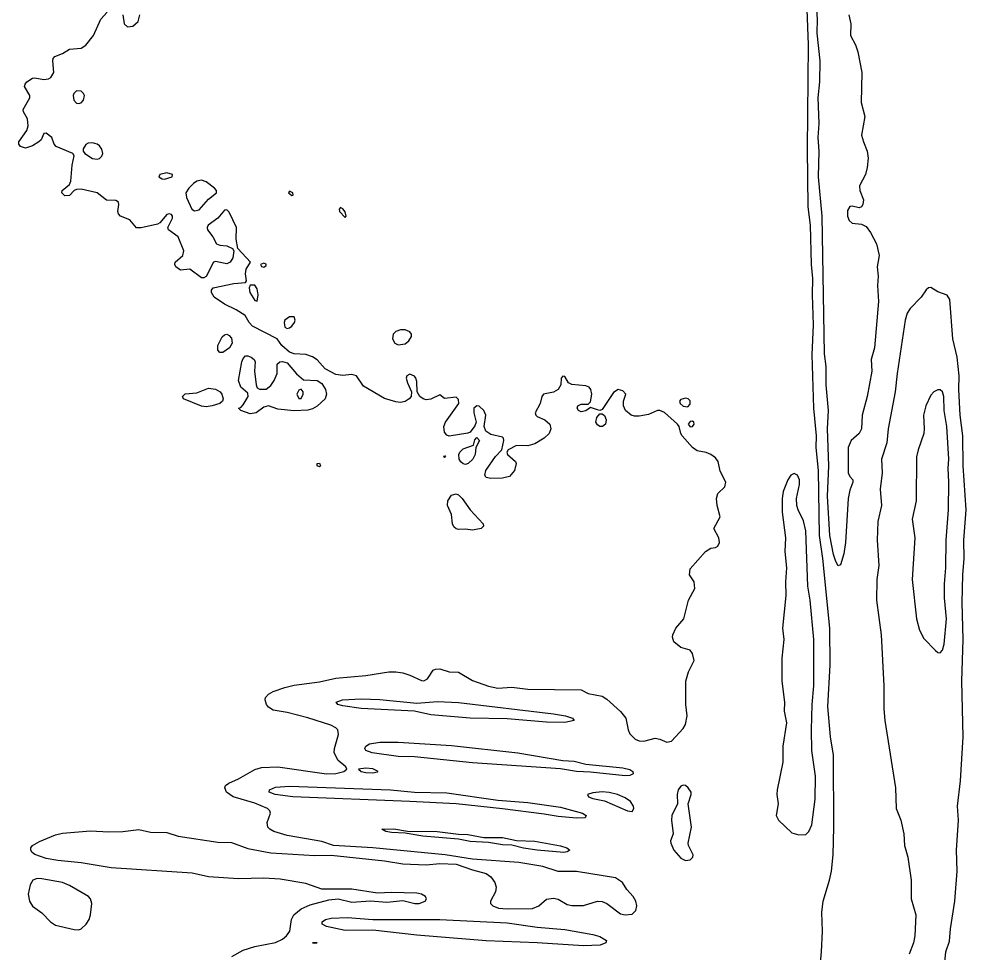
# Model space of a CAD drawing. Header units: inches. Extents: x 3308444 to 3309224, y 1376414 to 1377188.
# Drawn here: x 3308946.6 to 3309102.3, y 1376577.9 to 1376731.6 of the extents above; entities that cross this region are included whole.
import ezdxf

# ---------------------------------------------------------------- set-up
doc = ezdxf.new("R2010")
doc.units = ezdxf.units.IN
doc.header["$MEASUREMENT"] = 0

msp = doc.modelspace()

# ---------------------------------------------------------------- linework, layer by layer
for points, elevation in [([(3309083.03, 1376732.32), (3309083.37, 1376730.8), (3309083.32, 1376728.9), (3309084.12, 1376727.37), (3309084.54, 1376726.23), (3309085.18, 1376722.81), (3309085.08, 1376717.86), (3309085.67, 1376715.57), (3309085.14, 1376712.52), (3309085.42, 1376711.38), (3309086.05, 1376709.86), (3309086.19, 1376708.72), (3309086.05, 1376707.19), (3309085.75, 1376706.05), (3309084.8, 1376704.15), (3309084.85, 1376703.39), (3309085.43, 1376701.86), (3309085.36, 1376701.1), (3309085.1, 1376700.71), (3309084.72, 1376700.56), (3309083.58, 1376700.81), (3309083.2, 1376700.75), (3309082.81, 1376700.08), (3309082.79, 1376699.2), (3309083.11, 1376698.44), (3309083.58, 1376698.04), (3309085.1, 1376697.86), (3309085.86, 1376697.46), (3309086.62, 1376696.47), (3309087.56, 1376694.63), (3309088.02, 1376692.73), (3309087.7, 1376690.82), (3309087.86, 1376689.3), (3309087.76, 1376687.78), (3309087.93, 1376685.11), (3309087.27, 1376677.5), (3309086.69, 1376675.59), (3309086.82, 1376673.69), (3309086.04, 1376669.5), (3309085.2, 1376666.45), (3309085.1, 1376664.17), (3309084.71, 1376663.41), (3309083.41, 1376662.26), (3309082.9, 1376661.12), (3309082.92, 1376656.93), (3309083.2, 1376656.33), (3309083.7, 1376655.79), (3309083.71, 1376655.41), (3309083.2, 1376654.09), (3309082.94, 1376652.75), (3309082.47, 1376645.51), (3309082.22, 1376643.61), (3309081.67, 1376641.84), (3309081.29, 1376641.65), (3309080.91, 1376642.35), (3309080.53, 1376643.52), (3309079.93, 1376646.65), (3309079.5, 1376653.13), (3309079.73, 1376658.08), (3309079.51, 1376664.17), (3309079.67, 1376667.21), (3309079.28, 1376671.4), (3309079.29, 1376674.45), (3309079.01, 1376676.54), (3309078.66, 1376699.2), (3309078.03, 1376705.67), (3309078.16, 1376709.86), (3309078.01, 1376712.14), (3309078.16, 1376714.43), (3309078.01, 1376718.62), (3309078.24, 1376721.28), (3309078.3, 1376724.71), (3309077.84, 1376729.28), (3309077.86, 1376731.56), (3309077.3, 1376741.08)], 4482), ([(3309078, 1376572.02), (3309078.56, 1376578.12), (3309078.68, 1376581.54), (3309078.58, 1376584.59), (3309078.83, 1376586.49), (3309079.87, 1376589.92), (3309080.18, 1376591.44), (3309080.46, 1376594.11), (3309080.59, 1376598.68), (3309080.51, 1376610.48), (3309080, 1376613.53), (3309079.56, 1376618.48), (3309079.94, 1376625.33), (3309079.91, 1376631.42), (3309078.78, 1376642.85), (3309078.22, 1376646.65), (3309078.03, 1376657.31), (3309077.67, 1376661.12), (3309077.73, 1376663.03), (3309077.3, 1376667.6), (3309077.03, 1376676.35), (3309077.25, 1376681.3), (3309077.04, 1376686.25), (3309077.11, 1376688.92), (3309076.87, 1376691.2), (3309076.72, 1376697.68), (3309076.37, 1376700.72), (3309076.21, 1376710.24), (3309076.41, 1376727.37), (3309076.07, 1376736.13)], 4481), ([(3308981.59, 1376577.36), (3308983.44, 1376578.4), (3308985.34, 1376579.01), (3308988.77, 1376579.7), (3308989.91, 1376580.21), (3308990.57, 1376580.78), (3308991.09, 1376581.54), (3308991.39, 1376583.45), (3308991.76, 1376584.21), (3308992.96, 1376585.23), (3308994.48, 1376585.88), (3308997.52, 1376586.71), (3308999.05, 1376586.89), (3309001.33, 1376586.34), (3309004.38, 1376586.53), (3309007.04, 1376586.29), (3309009.71, 1376586.59), (3309011.66, 1376586.11), (3309012.37, 1376586.08), (3309013.38, 1376586.49), (3309013.58, 1376586.87), (3309013.44, 1376587.26), (3309012.78, 1376587.64), (3309011.99, 1376587.78), (3309007.81, 1376587.93), (3309005.52, 1376587.81), (3309001.33, 1376588.44), (3308996.38, 1376588.46), (3308993.72, 1376589.38), (3308989.53, 1376590.09), (3308986.86, 1376590.26), (3308982.68, 1376590.17), (3308977.73, 1376590.5), (3308975.06, 1376591.07), (3308961.73, 1376591.95), (3308956.78, 1376592.78), (3308952.98, 1376593.15), (3308951.07, 1376593.48), (3308949.17, 1376594.17), (3308948.72, 1376594.49), (3308948.5, 1376594.87), (3308948.54, 1376595.25), (3308948.82, 1376595.63), (3308949.93, 1376596.31), (3308952.6, 1376597.38), (3308953.74, 1376597.69), (3308958.31, 1376598.03), (3308961.35, 1376597.87), (3308963.64, 1376597.92), (3308966.3, 1376598.27), (3308968.21, 1376597.84), (3308970.87, 1376597.77), (3308972.78, 1376597.2), (3308979.25, 1376596.21), (3308981.53, 1376596.15), (3308984.2, 1376595.12), (3308988.01, 1376594.42), (3308995.24, 1376593.97), (3308997.91, 1376594.03), (3309006.66, 1376593.14), (3309009.71, 1376592.62), (3309013.52, 1376592.48), (3309015.8, 1376592.66), (3309018.47, 1376592.57), (3309021.13, 1376591.63), (3309023.42, 1376591.02), (3309024.18, 1376590.48), (3309024.81, 1376589.54), (3309025.03, 1376588.78), (3309024.93, 1376588.02), (3309024.1, 1376586.49), (3309024.12, 1376586.11), (3309024.5, 1376585.73), (3309025.45, 1376585.35), (3309026.84, 1376585.24), (3309031.03, 1376585.29), (3309032.07, 1376585.73), (3309033.32, 1376586.79), (3309034.46, 1376586.95), (3309035.22, 1376586.79), (3309036.74, 1376585.94), (3309037.5, 1376585.79), (3309039.41, 1376585.76), (3309041.69, 1376586.46), (3309042.45, 1376586.42), (3309043.22, 1376586.09), (3309045.5, 1376584.39), (3309046.26, 1376584.21), (3309047.4, 1376584.36), (3309048.02, 1376584.97), (3309048.17, 1376585.73), (3309048.01, 1376586.49), (3309047.56, 1376587.26), (3309046.52, 1376588.4), (3309045.81, 1376589.54), (3309044.66, 1376590.3), (3309038.27, 1376591.36), (3309035.22, 1376591.38), (3309032.71, 1376592.21), (3309028.75, 1376592.86), (3309021.13, 1376593.4), (3309016.63, 1376594.11), (3309004.76, 1376595.25), (3308998.29, 1376595.65), (3308996.38, 1376596.27), (3308990.67, 1376597.31), (3308988.51, 1376597.92), (3308987.85, 1376598.3), (3308987.51, 1376598.68), (3308987.36, 1376599.44), (3308987.92, 1376600.96), (3308987.84, 1376601.34), (3308987.46, 1376601.72), (3308985.34, 1376602.63), (3308981.79, 1376603.63), (3308980.71, 1376604.39), (3308980.4, 1376605.15), (3308980.56, 1376605.53), (3308981.08, 1376605.91), (3308982.68, 1376606.63), (3308985.34, 1376608.13), (3308986.48, 1376608.48), (3308989.15, 1376608.56), (3308997.14, 1376607.45), (3308998.67, 1376607.5), (3309000, 1376607.82), (3309000.49, 1376608.2), (3309000.33, 1376608.58), (3308999.05, 1376609.64), (3308998.42, 1376610.86), (3308998.45, 1376611.62), (3308999.13, 1376613.91), (3308999, 1376614.67), (3308998.67, 1376615), (3308997.84, 1376615.43), (3308994.1, 1376616.64), (3308990.67, 1376617.5), (3308988.39, 1376617.91), (3308987.63, 1376618.38), (3308987.26, 1376618.86), (3308987.04, 1376619.62), (3308987.11, 1376620), (3308987.63, 1376620.56), (3308988.39, 1376620.96), (3308990.29, 1376621.65), (3308991.81, 1376622), (3308996, 1376622.55), (3308998.67, 1376623.16), (3309003.62, 1376623.62), (3309007.42, 1376624.19), (3309008.57, 1376624.22), (3309009.71, 1376624.03), (3309010.85, 1376623.67), (3309012.76, 1376622.76), (3309013.14, 1376622.71), (3309013.74, 1376623.05), (3309014.66, 1376624.49), (3309015.04, 1376624.66), (3309015.8, 1376624.68), (3309017.32, 1376624.22), (3309018.85, 1376624.17), (3309021.13, 1376622.8), (3309023.8, 1376621.87), (3309025.32, 1376621.54), (3309027.6, 1376621.68), (3309030.27, 1376621.38), (3309039.03, 1376621.27), (3309040.17, 1376620.67), (3309042.45, 1376620.2), (3309043.22, 1376619.7), (3309045.5, 1376617.66), (3309046.35, 1376616.57), (3309046.75, 1376614.67), (3309047.02, 1376614), (3309047.9, 1376613.15), (3309048.55, 1376612.88), (3309049.31, 1376612.81), (3309051.21, 1376613.3), (3309051.97, 1376613.15), (3309053.12, 1376612.66), (3309053.88, 1376612.83), (3309055.78, 1376614.86), (3309056.16, 1376615.57), (3309056.43, 1376616.95), (3309056.22, 1376618.86), (3309056.21, 1376622.67), (3309056.67, 1376624.19), (3309057.61, 1376626.09), (3309057.35, 1376627.23), (3309056.92, 1376627.78), (3309055.4, 1376628.22), (3309054.26, 1376629.14), (3309054.02, 1376629.9), (3309054.07, 1376630.28), (3309054.58, 1376631.42), (3309055.9, 1376632.95), (3309056.65, 1376635.99), (3309057.73, 1376637.9), (3309057.61, 1376639.04), (3309056.84, 1376640.18), (3309056.92, 1376641.13), (3309059.46, 1376643.99), (3309060.35, 1376644.55), (3309061.11, 1376644.67), (3309061.49, 1376644.89), (3309061.78, 1376645.51), (3309061.67, 1376646.27), (3309060.85, 1376647.8), (3309061.89, 1376649.7), (3309061.4, 1376651.6), (3309061.28, 1376652.75), (3309061.49, 1376653.56), (3309062.62, 1376654.65), (3309062.82, 1376655.41), (3309061.87, 1376657.22), (3309061.52, 1376658.84), (3309061.11, 1376659.42), (3309060.35, 1376659.99), (3309059.59, 1376660.3), (3309058.07, 1376660.58), (3309057.3, 1376661.09), (3309055.61, 1376663.03), (3309055.39, 1376663.41), (3309055.15, 1376664.55), (3309054.86, 1376664.93), (3309052.73, 1376666.87), (3309051.97, 1376667.18), (3309051.59, 1376667.19), (3309050.07, 1376666.56), (3309048.55, 1376666.25), (3309047.79, 1376666.27), (3309047.25, 1376666.45), (3309046.32, 1376667.21), (3309045.97, 1376667.98), (3309046, 1376668.74), (3309046.34, 1376669.88), (3309045.88, 1376670.43), (3309045.12, 1376670.66), (3309044.36, 1376670.18), (3309042.45, 1376667.39), (3309042.07, 1376667.23), (3309041.69, 1376667.29), (3309040.55, 1376667.7), (3309039.79, 1376667.15), (3309039.03, 1376667), (3309038.57, 1376667.21), (3309038.36, 1376667.6), (3309038.46, 1376667.98), (3309039.03, 1376668.26), (3309040.17, 1376668.27), (3309040.55, 1376668.65), (3309040.76, 1376669.88), (3309040.61, 1376670.64), (3309040.31, 1376671.02), (3309039.79, 1376671.26), (3309037.5, 1376671.46), (3309036.96, 1376671.78), (3309036.36, 1376672.81), (3309035.98, 1376672.85), (3309035.73, 1376672.55), (3309035.67, 1376671.4), (3309035.23, 1376670.64), (3309034.46, 1376670.2), (3309032.85, 1376669.88), (3309032.55, 1376669.5), (3309032.29, 1376668.36), (3309031.44, 1376666.83), (3309031.54, 1376666.45), (3309031.79, 1376666.2), (3309033.07, 1376665.69), (3309033.89, 1376664.93), (3309034.05, 1376664.17), (3309033.75, 1376663.41), (3309032.94, 1376662.63), (3309031.41, 1376661.7), (3309030.27, 1376661.38), (3309028.37, 1376661.42), (3309027.04, 1376660.74), (3309026.8, 1376660.36), (3309026.91, 1376659.98), (3309028.21, 1376658.84), (3309028.31, 1376658.46), (3309028.07, 1376657.31), (3309027.22, 1376656.34), (3309026.08, 1376656.06), (3309024.18, 1376655.99), (3309023.42, 1376656.17), (3309023.17, 1376656.55), (3309023.36, 1376657.31), (3309024.94, 1376659.65), (3309025.99, 1376660.74), (3309026.3, 1376662.26), (3309026.26, 1376662.65), (3309026.08, 1376662.79), (3309024.18, 1376663.25), (3309023.34, 1376663.79), (3309023.07, 1376664.55), (3309023.35, 1376666.45), (3309023.04, 1376667.19), (3309022.27, 1376667.9), (3309021.88, 1376667.98), (3309021.36, 1376667.6), (3309021.39, 1376666.83), (3309021.75, 1376665.31), (3309021.51, 1376664.66), (3309020.75, 1376663.64), (3309020.37, 1376663.46), (3309017.32, 1376662.99), (3309016.94, 1376663.16), (3309016.56, 1376663.63), (3309016.41, 1376664.55), (3309016.7, 1376665.31), (3309018.91, 1376668.36), (3309018.85, 1376668.99), (3309018.47, 1376669.42), (3309016.56, 1376669.19), (3309015.8, 1376669.77), (3309014.28, 1376669.09), (3309013.52, 1376668.98), (3309013.02, 1376669.12), (3309012.48, 1376669.5), (3309012.05, 1376670.26), (3309011.99, 1376671.97), (3309011.83, 1376672.55), (3309011.61, 1376672.83), (3309010.85, 1376673.2), (3309010.36, 1376672.93), (3309010.27, 1376672.55), (3309010.45, 1376671.78), (3309011.14, 1376670.26), (3309011.04, 1376669.5), (3309010.75, 1376669.12), (3309010.09, 1376668.71), (3309009.33, 1376668.54), (3309008.57, 1376668.61), (3309006.66, 1376669.16), (3309003.24, 1376671.21), (3309002.09, 1376672.93), (3309001.33, 1376673.15), (3308999.81, 1376672.95), (3308998.67, 1376673.15), (3308996.95, 1376674.07), (3308995.62, 1376675.55), (3308994.86, 1376676.06), (3308993.72, 1376676.43), (3308991.81, 1376676.54), (3308991.05, 1376676.81), (3308989.79, 1376677.88), (3308989.04, 1376679.02), (3308984.96, 1376681.08), (3308984.43, 1376681.68), (3308983.78, 1376682.83), (3308982.29, 1376683.79), (3308980.39, 1376684.7), (3308978.67, 1376685.87), (3308978.24, 1376686.63), (3308978.24, 1376687.01), (3308978.49, 1376687.39), (3308981.91, 1376688.08), (3308983.82, 1376688.28), (3308983.99, 1376688.54), (3308983.83, 1376689.68), (3308983.91, 1376690.44), (3308984.65, 1376691.58), (3308982.54, 1376693.87), (3308982.27, 1376695.39), (3308982.34, 1376697.29), (3308981.15, 1376699.82), (3308980.77, 1376700.19), (3308980.39, 1376700.15), (3308979.25, 1376698.84), (3308977.71, 1376697.68), (3308977.5, 1376697.29), (3308977.57, 1376696.91), (3308978.48, 1376695.77), (3308979.06, 1376694.63), (3308979.63, 1376694.42), (3308980.77, 1376694.29), (3308981.68, 1376693.87), (3308981.93, 1376693.49), (3308981.72, 1376692.34), (3308981.31, 1376691.58), (3308980.77, 1376691.33), (3308978.87, 1376691.71), (3308978.59, 1376691.58), (3308977.34, 1376689.25), (3308976.96, 1376689.02), (3308976.58, 1376689.04), (3308974.68, 1376690.45), (3308973.16, 1376690.3), (3308972.39, 1376690.82), (3308972.23, 1376691.2), (3308972.26, 1376691.58), (3308973.5, 1376692.73), (3308973.7, 1376693.49), (3308972.74, 1376695.77), (3308971.18, 1376696.91), (3308971.03, 1376697.29), (3308971.82, 1376698.82), (3308971.82, 1376699.2), (3308971.63, 1376699.47), (3308971.25, 1376699.58), (3308970.87, 1376699.43), (3308969.73, 1376698.07), (3308969.35, 1376697.85), (3308966.68, 1376697.27), (3308965.92, 1376697.25), (3308964.78, 1376698.57), (3308963.26, 1376699.2), (3308962.96, 1376699.58), (3308962.84, 1376699.96), (3308963.02, 1376701.1), (3308962.92, 1376701.48), (3308962.5, 1376701.73), (3308960.97, 1376701.8), (3308959.45, 1376703.03), (3308956.78, 1376703.6), (3308956.02, 1376703.57), (3308955.64, 1376703.38), (3308954.88, 1376702.56), (3308954.12, 1376702.52), (3308953.64, 1376703.01), (3308953.67, 1376703.39), (3308954.88, 1376704.37), (3308955.11, 1376704.91), (3308955.32, 1376707.57), (3308955.63, 1376709.1), (3308955.42, 1376709.48), (3308952.67, 1376710.62), (3308952.35, 1376711), (3308951.96, 1376712.14), (3308951.07, 1376712.84), (3308950.69, 1376712.8), (3308950.21, 1376711.76), (3308949.86, 1376711.38), (3308948.79, 1376710.74), (3308947.65, 1376710.35), (3308946.81, 1376710.62), (3308946.57, 1376711), (3308946.57, 1376711.38), (3308947.86, 1376713.29), (3308948.09, 1376714.05), (3308948, 1376715.19), (3308947.31, 1376716.33), (3308947.26, 1376716.71), (3308948.36, 1376718.62), (3308948.36, 1376719), (3308947.51, 1376720.52), (3308947.59, 1376720.9), (3308947.88, 1376721.28), (3308948.79, 1376721.86), (3308949.17, 1376721.93), (3308950.69, 1376721.66), (3308951.45, 1376721.77), (3308951.83, 1376721.98), (3308952.31, 1376722.81), (3308952.15, 1376724.71), (3308952.2, 1376725.09), (3308952.49, 1376725.47), (3308953.74, 1376725.95), (3308954.88, 1376726.64), (3308956.78, 1376726.83), (3308957.55, 1376727.3), (3308958.82, 1376728.9), (3308960.05, 1376731.56), (3308961.06, 1376732.71)], 4480), ([(3308963.68, 1376732.32), (3308963.89, 1376730.8), (3308964.4, 1376730.34), (3308965.3, 1376730.42), (3308966.17, 1376731.18), (3308966.47, 1376732.32)], 4480), ([(3308956.78, 1376717.81), (3308957.2, 1376718.24), (3308957.34, 1376719), (3308957.18, 1376719.38), (3308956.78, 1376719.72), (3308956.02, 1376719.8), (3308955.58, 1376719.38), (3308955.49, 1376719), (3308955.61, 1376718.24), (3308956.02, 1376717.78), (3308956.4, 1376717.69), (3308956.78, 1376717.81)], 4480), ([(3308959.83, 1376708.64), (3308960.21, 1376709.03), (3308960.34, 1376709.48), (3308960.21, 1376710.19), (3308959.83, 1376710.73), (3308959.45, 1376711.02), (3308958.69, 1376711.25), (3308957.93, 1376711.16), (3308957.55, 1376710.94), (3308957.11, 1376710.24), (3308957.13, 1376709.86), (3308957.42, 1376709.48), (3308958.69, 1376708.67), (3308959.45, 1376708.53), (3308959.83, 1376708.64)], 4480), ([(3308970.49, 1376705.28), (3308971.78, 1376705.67), (3308971.84, 1376706.05), (3308970.87, 1376706.3), (3308969.75, 1376706.05), (3308969.56, 1376705.67), (3308970.11, 1376705.33), (3308970.49, 1376705.28)], 4480), ([(3308976.2, 1376700.19), (3308977.73, 1376701.98), (3308979.07, 1376703.01), (3308979.05, 1376703.39), (3308978.73, 1376703.77), (3308977.34, 1376704.8), (3308976.58, 1376705.11), (3308975.82, 1376704.93), (3308975.27, 1376704.53), (3308974.5, 1376703.77), (3308974.04, 1376703.01), (3308974.14, 1376702.24), (3308974.98, 1376700.34), (3308975.44, 1376700.05), (3308976.2, 1376700.19)], 4480), ([(3308991.43, 1376702.55), (3308991.65, 1376702.63), (3308991.61, 1376703.01), (3308991.05, 1376703.28), (3308990.91, 1376703.01), (3308991.43, 1376702.55)], 4480), ([(3309000.19, 1376698.93), (3309000.36, 1376699.2), (3309000.19, 1376699.91), (3308999.81, 1376700.39), (3308999.43, 1376700.61), (3308999.2, 1376700.34), (3308999.3, 1376699.96), (3309000.19, 1376698.93)], 4480), ([(3308986.86, 1376690.78), (3308987.24, 1376691.08), (3308987.24, 1376691.28), (3308986.86, 1376691.44), (3308986.27, 1376691.2), (3308986.48, 1376690.9), (3308986.86, 1376690.78)], 4480), ([(3308985.72, 1376685.21), (3308985.92, 1376686.25), (3308985.72, 1376687.24), (3308985.34, 1376687.8), (3308984.58, 1376687.8), (3308984.41, 1376687.39), (3308984.51, 1376686.63), (3308985.34, 1376685.28), (3308985.72, 1376685.21)], 4480), ([(3309098.77, 1376575.83), (3309098.99, 1376578.12), (3309099.57, 1376579.92), (3309099.73, 1376581.92), (3309100.44, 1376586.49), (3309100.82, 1376591.44), (3309100.73, 1376594.87), (3309101.04, 1376599.82), (3309100.9, 1376602.1), (3309101.38, 1376606.29), (3309101.85, 1376613.53), (3309101.64, 1376622.67), (3309101.84, 1376629.52), (3309101.66, 1376635.61), (3309101.76, 1376640.18), (3309102, 1376642.85), (3309101.95, 1376645.89), (3309102.31, 1376650.84), (3309101.86, 1376658.08), (3309101.78, 1376663.03), (3309101.35, 1376666.45), (3309101.1, 1376670.64), (3309101.15, 1376672.93), (3309100.87, 1376675.97), (3309100.13, 1376679.02), (3309099.66, 1376685.49), (3309099.19, 1376686.2), (3309097.66, 1376686.73), (3309096.52, 1376687.42), (3309096.14, 1376687.38), (3309095.76, 1376687.05), (3309094.95, 1376685.87), (3309093.1, 1376684), (3309092.62, 1376683.21), (3309092.27, 1376682.06), (3309090.96, 1376673.31), (3309090.65, 1376670.26), (3309089.51, 1376664.17), (3309089.29, 1376661.88), (3309088.43, 1376659.22), (3309088.5, 1376656.93), (3309088.18, 1376654.27), (3309088.39, 1376651.6), (3309087.82, 1376648.94), (3309087.68, 1376645.89), (3309087.98, 1376641.7), (3309087.66, 1376639.42), (3309087.6, 1376635.99), (3309088.36, 1376630.28), (3309088.8, 1376621.9), (3309088.78, 1376618.1), (3309088.96, 1376616.19), (3309090.68, 1376605.15), (3309090.79, 1376601.72), (3309091.57, 1376599.82), (3309092.08, 1376597.54), (3309092.16, 1376595.63), (3309092.71, 1376593.73), (3309093.27, 1376589.92), (3309093.3, 1376586.87), (3309094.05, 1376584.21), (3309093.91, 1376580.78), (3309093.67, 1376579.64), (3309092.94, 1376577.74)], 4481), ([(3308991.05, 1376680.82), (3308991.43, 1376681.06), (3308991.9, 1376681.68), (3308991.99, 1376682.06), (3308991.81, 1376682.61), (3308991.05, 1376682.59), (3308990.29, 1376682.06), (3308990.16, 1376681.68), (3308990.29, 1376680.92), (3308990.67, 1376680.7), (3308991.05, 1376680.82)], 4480), ([(3309010.09, 1376678.18), (3309010.69, 1376678.64), (3309011.12, 1376679.4), (3309011.12, 1376679.78), (3309010.82, 1376680.16), (3309010.09, 1376680.47), (3309009.33, 1376680.48), (3309008.57, 1376680.18), (3309008.12, 1376679.78), (3309008.01, 1376679.02), (3309008.37, 1376678.26), (3309008.95, 1376677.99), (3309010.09, 1376678.18)], 4480), ([(3308980.12, 1376676.73), (3308979.63, 1376676.72), (3308979.27, 1376677.11), (3308979.28, 1376677.88), (3308980.01, 1376679.35), (3308980.39, 1376679.66), (3308980.77, 1376679.74), (3308981.15, 1376679.56), (3308981.53, 1376679.09), (3308981.62, 1376678.26), (3308981.18, 1376677.5), (3308980.12, 1376676.73)], 4480), ([(3308985.59, 1376666.83), (3308984.58, 1376666.65), (3308983.06, 1376667.21), (3308982.67, 1376667.6), (3308983.06, 1376667.72), (3308983.44, 1376668.12), (3308984.26, 1376669.5), (3308984.2, 1376670.07), (3308983.04, 1376671.02), (3308982.65, 1376672.16), (3308983.24, 1376675.21), (3308983.44, 1376675.74), (3308983.82, 1376676.17), (3308984.2, 1376676.19), (3308984.77, 1376675.97), (3308985.23, 1376675.59), (3308985.43, 1376675.21), (3308985.32, 1376673.69), (3308985.59, 1376671.4), (3308985.72, 1376670.95), (3308986.1, 1376670.69), (3308987.24, 1376670.73), (3308988.01, 1376671.32), (3308988.54, 1376672.16), (3308989.01, 1376673.31), (3308989.01, 1376674.83), (3308989.49, 1376675.21), (3308989.91, 1376675.28), (3308990.67, 1376675.05), (3308992.19, 1376673.22), (3308993.34, 1376672.24), (3308995.62, 1376672.14), (3308996.38, 1376671.62), (3308997, 1376670.64), (3308997.16, 1376669.88), (3308996.92, 1376669.12), (3308995.62, 1376667.92), (3308994.86, 1376667.47), (3308994.1, 1376667.28), (3308991.81, 1376667.13), (3308989.15, 1376667.42), (3308987.63, 1376667.96), (3308986.86, 1376667.77), (3308985.59, 1376666.83)], 4480), ([(3308978.32, 1376667.98), (3308977.34, 1376667.81), (3308976.58, 1376667.91), (3308973.64, 1376669.12), (3308973.46, 1376669.5), (3308973.92, 1376669.95), (3308975.82, 1376670.1), (3308977.73, 1376670.89), (3308978.87, 1376670.74), (3308979.64, 1376670.26), (3308979.93, 1376669.88), (3308980.14, 1376669.12), (3308980.05, 1376668.74), (3308979.63, 1376668.37), (3308978.32, 1376667.98)], 4480), ([(3308992.96, 1376669.19), (3308993.31, 1376669.88), (3308993.31, 1376670.26), (3308992.96, 1376670.74), (3308992.58, 1376670.55), (3308992.26, 1376669.88), (3308992.58, 1376669.19), (3308992.96, 1376669.19)], 4480), ([(3309056.54, 1376667.79), (3309056.92, 1376668.22), (3309056.92, 1376668.81), (3309056.63, 1376669.12), (3309056.16, 1376669.21), (3309055.4, 1376669.02), (3309055.18, 1376668.74), (3309055.29, 1376668.36), (3309055.78, 1376667.94), (3309056.54, 1376667.79)], 4480), ([(3309098.05, 1376627.36), (3309098.43, 1376627.76), (3309098.7, 1376628.76), (3309099.08, 1376632.95), (3309098.78, 1376636.37), (3309098.77, 1376638.66), (3309098.97, 1376641.32), (3309099.02, 1376645.89), (3309099.44, 1376650.84), (3309099.48, 1376655.41), (3309099.34, 1376657.7), (3309099.46, 1376659.22), (3309099.14, 1376664.55), (3309098.72, 1376667.21), (3309098.67, 1376669.5), (3309098.43, 1376670.3), (3309098.05, 1376670.59), (3309097.66, 1376670.63), (3309097.02, 1376670.26), (3309096.52, 1376669.7), (3309095.68, 1376667.98), (3309095.32, 1376666.45), (3309095.44, 1376664.17), (3309095.35, 1376663.41), (3309094.42, 1376660.74), (3309094.17, 1376659.6), (3309094.1, 1376652.36), (3309093.45, 1376649.32), (3309093.89, 1376646.27), (3309093.43, 1376639.42), (3309094.16, 1376632.95), (3309094.64, 1376631.04), (3309095.38, 1376629.71), (3309097.28, 1376627.7), (3309097.66, 1376627.38), (3309098.05, 1376627.36)], 4480), ([(3309042.5, 1376664.55), (3309042.07, 1376664.58), (3309041.69, 1376664.82), (3309041.44, 1376665.31), (3309041.61, 1376666.07), (3309042.07, 1376666.63), (3309042.45, 1376666.65), (3309042.84, 1376666.36), (3309043.15, 1376665.69), (3309043.01, 1376664.93), (3309042.5, 1376664.55)], 4480), ([(3309056.92, 1376664.49), (3309057.3, 1376664.55), (3309057.61, 1376664.93), (3309057.52, 1376665.31), (3309057.3, 1376665.47), (3309056.92, 1376665.37), (3309056.63, 1376664.93), (3309056.92, 1376664.49)], 4480), ([(3309020.45, 1376658.46), (3309019.99, 1376658.31), (3309019.61, 1376658.42), (3309019.23, 1376658.76), (3309018.96, 1376659.22), (3309018.9, 1376659.98), (3309019.06, 1376660.36), (3309019.61, 1376660.88), (3309021.31, 1376661.5), (3309021.51, 1376662.36), (3309021.89, 1376662.75), (3309022.28, 1376662.26), (3309021.71, 1376661.12), (3309021.57, 1376659.98), (3309021.22, 1376659.22), (3309020.45, 1376658.46)], 4480), ([(3308996.13, 1376658.08), (3308996, 1376657.95), (3308995.62, 1376658.08), (3308995.62, 1376658.48), (3308996, 1376658.55), (3308996.13, 1376658.08)], 4480), ([(3309016.73, 1376659.6), (3309016.56, 1376659.47), (3309016.46, 1376659.6), (3309016.56, 1376659.78), (3309016.73, 1376659.6)], 4480), ([(3309075.96, 1376597.47), (3309076.46, 1376597.92), (3309076.93, 1376599.06), (3309077.48, 1376603.25), (3309077.54, 1376607.05), (3309076.95, 1376611.24), (3309076.9, 1376614.67), (3309077.02, 1376618.86), (3309077.29, 1376621.9), (3309077.27, 1376629.52), (3309076.67, 1376635.99), (3309076.29, 1376638.28), (3309075.95, 1376647.42), (3309075.58, 1376649.03), (3309074.69, 1376650.84), (3309074.48, 1376651.6), (3309074.43, 1376652.75), (3309074.91, 1376655.03), (3309074.9, 1376655.79), (3309074.6, 1376656.55), (3309074.06, 1376656.83), (3309073.5, 1376656.55), (3309072.99, 1376655.79), (3309072.25, 1376653.89), (3309072.06, 1376652.75), (3309072.08, 1376650.46), (3309072.64, 1376646.27), (3309072.53, 1376643.99), (3309072.8, 1376641.32), (3309072.62, 1376639.04), (3309072.69, 1376636.75), (3309072.15, 1376631.42), (3309072.34, 1376629.52), (3309071.99, 1376626.47), (3309072.02, 1376622.67), (3309072.43, 1376619.24), (3309072.38, 1376617.72), (3309072.77, 1376615.81), (3309072.17, 1376612), (3309072.16, 1376609.34), (3309071.24, 1376604.77), (3309071.21, 1376604.01), (3309071.43, 1376602.49), (3309071.1, 1376600.58), (3309071.45, 1376599.82), (3309073.68, 1376597.74), (3309074.82, 1376597.38), (3309075.96, 1376597.47)], 4480), ([(3309022.6, 1376647.8), (3309021.13, 1376647.49), (3309019.99, 1376647.67), (3309018.85, 1376647.65), (3309018.47, 1376647.75), (3309018.09, 1376648.09), (3309017.86, 1376648.56), (3309017.71, 1376650.08), (3309017.03, 1376651.6), (3309017.11, 1376652.36), (3309017.71, 1376653.25), (3309018.47, 1376653.47), (3309018.85, 1376653.33), (3309019.46, 1376652.75), (3309020.74, 1376650.84), (3309022.92, 1376648.56), (3309022.97, 1376648.18), (3309022.6, 1376647.8)], 4480), ([(3309037.87, 1376616.19), (3309036.36, 1376615.87), (3309033.32, 1376615.93), (3309026.84, 1376616.46), (3309020.75, 1376616.56), (3309014.28, 1376617.16), (3309011.61, 1376617.75), (3309002.86, 1376618.16), (3308999.81, 1376618.61), (3308999.01, 1376618.86), (3308998.75, 1376619.24), (3308999.76, 1376619.62), (3309002.86, 1376619.78), (3309005.9, 1376619.67), (3309011.99, 1376619.06), (3309015.42, 1376619.34), (3309018.85, 1376619.14), (3309034.46, 1376617.29), (3309036.44, 1376616.95), (3309037.58, 1376616.57), (3309037.87, 1376616.19)], 4481), ([(3309047.56, 1376607.44), (3309047.02, 1376607.17), (3309046.26, 1376607.08), (3309040.55, 1376607.71), (3309038.27, 1376607.82), (3309035.6, 1376608.27), (3309021.13, 1376609.23), (3309011.61, 1376610.22), (3309008.95, 1376610.29), (3309004.67, 1376610.86), (3309003.62, 1376611.24), (3309003.42, 1376611.62), (3309003.59, 1376612), (3309004.23, 1376612.39), (3309005.9, 1376612.65), (3309008.95, 1376612.63), (3309017.71, 1376612.11), (3309028.61, 1376610.86), (3309035.98, 1376609.6), (3309037.89, 1376609.52), (3309039.79, 1376609.01), (3309045.88, 1376608.42), (3309047.02, 1376608.13), (3309047.5, 1376607.82), (3309047.56, 1376607.44)], 4481), ([(3309005.52, 1376607.75), (3309005.65, 1376607.82), (3309004.76, 1376608.23), (3309003.62, 1376608.34), (3309002.41, 1376608.2), (3309002.86, 1376607.82), (3309003.62, 1376607.67), (3309004.76, 1376607.58), (3309005.52, 1376607.75)], 4480), ([(3309039.65, 1376600.2), (3309038.27, 1376600.11), (3309035.22, 1376600.39), (3309032.94, 1376600.81), (3309026.08, 1376601.66), (3309018.47, 1376602.47), (3309010.85, 1376602.9), (3308991.62, 1376603.63), (3308988.68, 1376604.01), (3308987.73, 1376604.39), (3308987.75, 1376604.77), (3308988.77, 1376605.22), (3308991.05, 1376605.39), (3309007.69, 1376604.77), (3309011.61, 1376604.43), (3309016.94, 1376604.32), (3309025.32, 1376603.09), (3309030.27, 1376602.69), (3309035.6, 1376601.93), (3309039.26, 1376600.96), (3309039.84, 1376600.58), (3309039.65, 1376600.2)], 4481), ([(3309056.92, 1376593.27), (3309057.37, 1376593.73), (3309057.45, 1376594.11), (3309056.69, 1376595.63), (3309056.63, 1376596.01), (3309057.18, 1376598.68), (3309056.61, 1376602.49), (3309057.13, 1376604.01), (3309057.08, 1376604.39), (3309056.62, 1376605.15), (3309056.16, 1376605.52), (3309055.78, 1376605.57), (3309055.4, 1376605.39), (3309054.98, 1376604.77), (3309054.8, 1376604.01), (3309054.86, 1376602.49), (3309053.94, 1376600.58), (3309053.89, 1376599.82), (3309054.15, 1376597.54), (3309053.73, 1376596.39), (3309053.74, 1376596.01), (3309054.26, 1376594.86), (3309055.4, 1376593.58), (3309056.16, 1376593.17), (3309056.92, 1376593.27)], 4480), ([(3309047.4, 1376601.24), (3309047.68, 1376601.72), (3309047.61, 1376602.1), (3309047.11, 1376602.87), (3309046.26, 1376603.47), (3309045.01, 1376604.01), (3309043.6, 1376604.37), (3309042.45, 1376604.44), (3309040.93, 1376604.32), (3309040.06, 1376604.01), (3309040.23, 1376603.63), (3309040.93, 1376603.35), (3309042.84, 1376602.98), (3309046.64, 1376601.32), (3309047.4, 1376601.24)], 4480), ([(3309036.17, 1376594.49), (3309031.79, 1376594.87), (3309029.51, 1376595.21), (3309027.6, 1376595.69), (3309026.08, 1376595.76), (3309023.8, 1376596.12), (3309020.75, 1376596.28), (3309018.85, 1376596.66), (3309013.01, 1376597.15), (3309010.09, 1376597.64), (3309007.81, 1376597.79), (3309006.92, 1376597.92), (3309006.23, 1376598.3), (3309008.19, 1376598.38), (3309010.47, 1376597.99), (3309015.33, 1376597.92), (3309018.85, 1376597.49), (3309020.37, 1376597.44), (3309023.04, 1376596.95), (3309026.08, 1376596.96), (3309028.37, 1376596.46), (3309031.41, 1376596.33), (3309035.6, 1376595.58), (3309036.65, 1376595.25), (3309037.17, 1376594.87), (3309036.74, 1376594.6), (3309036.17, 1376594.49)], 4481), ([(3308956.78, 1376581.92), (3308957.65, 1376582.69), (3308958.1, 1376583.45), (3308958.33, 1376584.21), (3308958.54, 1376586.11), (3308958.31, 1376586.87), (3308957.99, 1376587.26), (3308954.88, 1376589.08), (3308953.76, 1376589.54), (3308950.31, 1376590.17), (3308949.55, 1376590.19), (3308948.88, 1376589.92), (3308948.43, 1376589.16), (3308948.11, 1376587.64), (3308948.29, 1376586.49), (3308948.79, 1376585.64), (3308950.31, 1376584.56), (3308951.76, 1376583.07), (3308952.6, 1376582.53), (3308955.64, 1376581.8), (3308956.4, 1376581.78), (3308956.78, 1376581.92)], 4479), ([(3309042.14, 1376579.26), (3309039.41, 1376579.11), (3309031.79, 1376579.63), (3309023.42, 1376579.93), (3309011.99, 1376580.91), (3309004.76, 1376581.71), (3309000.19, 1376581.66), (3308997.14, 1376582.31), (3308996.45, 1376582.69), (3308996.44, 1376583.07), (3308996.97, 1376583.45), (3308997.91, 1376583.7), (3309000.57, 1376583.82), (3309004.76, 1376583.48), (3309015.8, 1376583.47), (3309026.84, 1376582.9), (3309031.79, 1376582.2), (3309036.36, 1376581.81), (3309040.93, 1376581.02), (3309042.07, 1376580.67), (3309043.16, 1376580.02), (3309043.1, 1376579.64), (3309042.14, 1376579.26)], 4481), ([(3308995.24, 1376579.59), (3308995.62, 1376579.64), (3308994.85, 1376579.64), (3308994.86, 1376579.63), (3308995.24, 1376579.59)], 4480)]:
    msp.add_lwpolyline(points, dxfattribs=dict(elevation=elevation))

doc.saveas('drawing.dxf')
